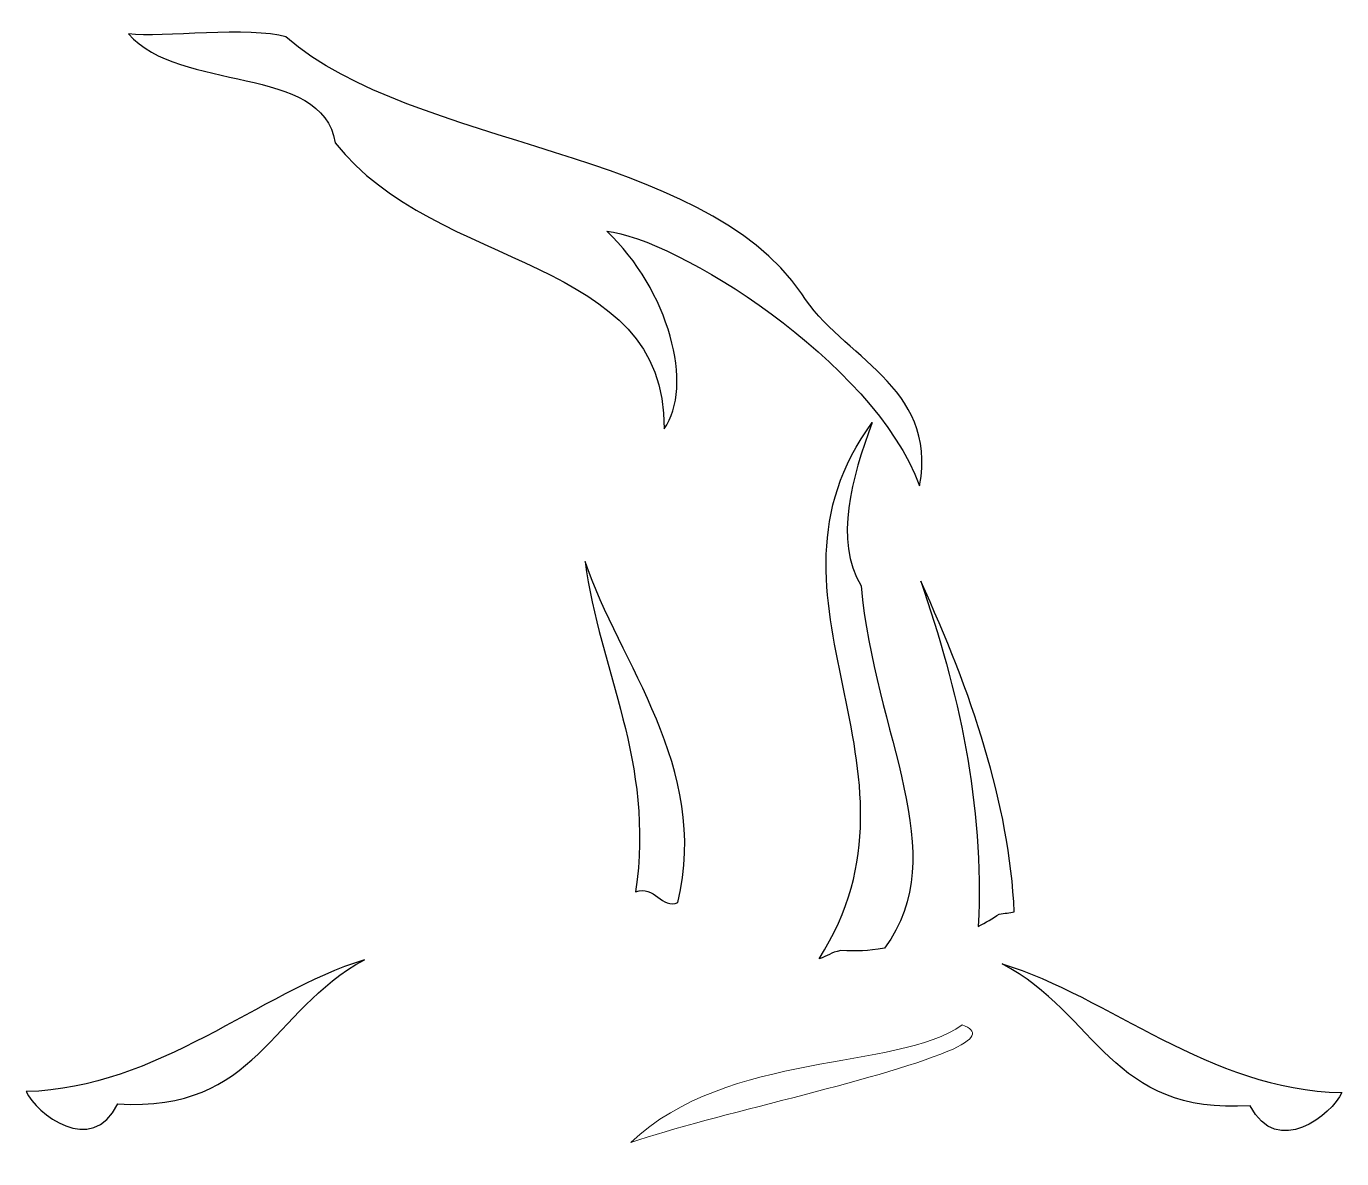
# Model space of a CAD drawing. Header units: centimetres. Extents: x -6.4 to 6.4, y -5.5 to 5.5.
import ezdxf

# ---------------------------------------------------------------- set-up
doc = ezdxf.new("R2010")
doc.units = ezdxf.units.CM
doc.header["$MEASUREMENT"] = 0
doc.layers.add('Camada 1', color=7, linetype='Continuous')

msp = doc.modelspace()

# ---------------------------------------------------------------- linework, layer by layer
at = {"layer": 'Camada 1'}
for points, knots in [([(-0.19406, 1.54454), (-0.16546, 3.22668), (-2.4114, 3.06904), (-3.38901, 4.32309), (-3.38901, 4.32309), (-3.50834, 5.09062), (-4.90817, 4.81075), (-5.39616, 5.38029), (-5.39616, 5.38029), (-5.07421, 5.34272), (-4.21175, 5.45424), (-3.86766, 5.35097), (-3.86766, 5.35097), (-2.61182, 4.26229), (0.16766, 4.27975), (1.14445, 2.85637), (1.14445, 2.85637), (1.52627, 2.23465), (2.46628, 1.97208), (2.28957, 0.98995), (2.28957, 0.98995), (1.83933, 2.21158), (-0.09597, 3.40107), (-0.75041, 3.46296), (-0.75041, 3.46296), (-0.14889, 2.90064), (0.10357, 1.94708), (-0.19406, 1.54454)], [0, 0, 0, 0, 0.125, 0.125, 0.125, 0.125, 0.25, 0.25, 0.25, 0.25, 0.375, 0.375, 0.375, 0.375, 0.5, 0.5, 0.5, 0.5, 0.625, 0.625, 0.625, 0.625, 0.75, 0.75, 0.75, 0.75, 1, 1, 1, 1]), ([(1.94912, -3.50225), (2.62497, -2.57766), (1.85083, -1.43464), (1.71986, 0.01824), (1.71986, 0.01824), (1.45819, 0.4656), (1.62696, 1.06266), (1.82927, 1.60627), (1.82927, 1.60627), (0.56639, -0.11836), (2.49978, -1.7483), (1.31214, -3.60483), (1.31214, -3.60483), (1.40459, -3.58017), (1.41935, -3.54167), (1.52301, -3.52633), (1.52301, -3.52633), (1.69287, -3.52836), (1.77381, -3.53321), (1.94912, -3.50225)], [0, 0, 0, 0, 0.16666667, 0.16666667, 0.16666667, 0.16666667, 0.33333333, 0.33333333, 0.33333333, 0.33333333, 0.5, 0.5, 0.5, 0.5, 0.66666667, 0.66666667, 0.66666667, 0.66666667, 1, 1, 1, 1]), ([(-0.47012, -2.95522), (-0.28404, -1.67562), (-0.81974, -0.82069), (-0.96047, 0.25574), (-0.96047, 0.25574), (-0.63098, -0.73396), (0.25508, -1.73573), (-0.05893, -3.05835), (-0.05893, -3.05835), (-0.2153, -3.13064), (-0.28672, -2.88376), (-0.47012, -2.95522)], [0, 0, 0, 0, 0.25, 0.25, 0.25, 0.25, 0.5, 0.5, 0.5, 0.5, 1, 1, 1, 1]), ([(2.85966, -3.29061), (2.91721, -2.09467), (2.6653, -0.99683), (2.30001, 0.06468), (2.30001, 0.06468), (2.79417, -1.01702), (3.15869, -2.09202), (3.20949, -3.15046), (3.20949, -3.15046), (3.16411, -3.15784), (3.11628, -3.16414), (3.06336, -3.17046), (3.06336, -3.17046), (3.0025, -3.21184), (2.93305, -3.25288), (2.85966, -3.29061)], [0, 0, 0, 0, 0.2, 0.2, 0.2, 0.2, 0.4, 0.4, 0.4, 0.4, 0.6, 0.6, 0.6, 0.6, 1, 1, 1, 1]), ([(-6.3902, -4.89613), (-5.09745, -4.85742), (-4.14137, -3.93934), (-3.10527, -3.6142), (-3.10527, -3.6142), (-4.02282, -4.11014), (-4.14302, -5.09497), (-5.50054, -5.01543), (-5.50054, -5.01543), (-5.75372, -5.53314), (-6.29879, -5.10758), (-6.3902, -4.89613)], [0, 0, 0, 0, 0.25, 0.25, 0.25, 0.25, 0.5, 0.5, 0.5, 0.5, 1, 1, 1, 1]), ([(6.3902, -4.90512), (5.09673, -4.87906), (4.13156, -3.97029), (3.09286, -3.65504), (3.09286, -3.65504), (4.01525, -4.14235), (4.14516, -5.12573), (5.50123, -5.0327), (5.50123, -5.0327), (5.75967, -5.54751), (6.30025, -5.11692), (6.3902, -4.90512)], [0, 0, 0, 0, 0.25, 0.25, 0.25, 0.25, 0.5, 0.5, 0.5, 0.5, 1, 1, 1, 1])]:
    msp.add_open_spline(points, degree=3, knots=knots, dxfattribs=at)
at = {"layer": 'Camada 1', "lineweight": 5}
msp.add_open_spline([(2.70363, -4.24856), (2.06088, -4.69788), (0.4284, -4.49417), (-0.51561, -5.38921), (-0.51561, -5.38921), (0.28441, -5.11695), (1.85315, -4.799), (2.56472, -4.50336), (2.56472, -4.50336), (2.84323, -4.38747), (2.86198, -4.30359), (2.70363, -4.24856)], degree=3, knots=[0, 0, 0, 0, 0.25, 0.25, 0.25, 0.25, 0.5, 0.5, 0.5, 0.5, 1, 1, 1, 1], dxfattribs=at)

doc.saveas('drawing.dxf')
